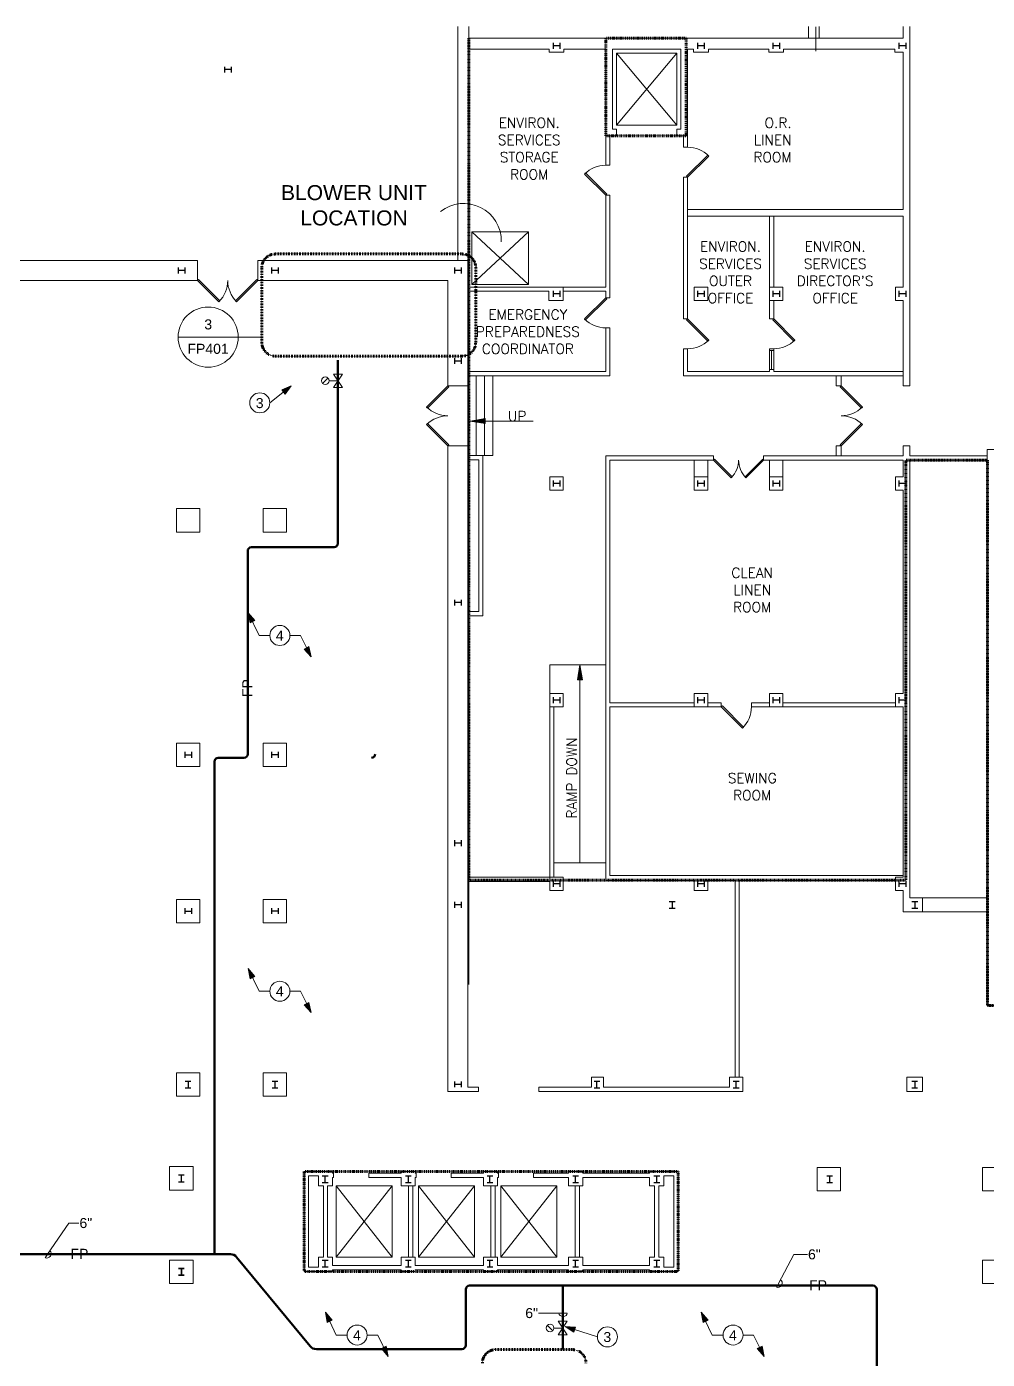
# Model space of a CAD drawing. Header units: inches. Extents: x 2067 to 6443, y 1591 to 4384.
# Drawn here: x 3147 to 4297, y 2789 to 4384 of the extents above; entities that cross this region are included whole.
import ezdxf

# ---------------------------------------------------------------- set-up
doc = ezdxf.new("R2010")
doc.units = ezdxf.units.IN
doc.header["$MEASUREMENT"] = 0
for name, pattern in [('Dash Dot 1_8_', [0.25, 0.125, -0.0625, 0, -0.0625]), ('IMPORT-CENTER2 _5_', [0.878906, 0.585937, -0.097656, 0.097656, -0.097656]), ('KA-FIRE 1 HOUR', [0.3125, 0.15625, -0.078125, 0, -0.078125]), ('KA-FIRE 2 HOUR', [0.390625, 0.15625, -0.078125, 0, -0.078125, 0, -0.078125])]:
    doc.linetypes.add(name, pattern=pattern)
for name, color, linetype, lineweight in [('A-ANNO-NOTE', 131, 'Continuous', 20), ('A-ANNO-SYMB', 150, 'Continuous', 9), ('A-DETL', 90, 'Continuous', 9), ('P-PIPE', 3, 'Continuous', 50), ('P-PIPE-IDEN', 2, 'Continuous', 20)]:
    doc.layers.add(name, color=color, linetype=linetype, lineweight=lineweight)
doc.styles.add('Arial_1', font='arial.ttf', dxfattribs={"height": 18})
doc.styles.add('Arial_2', font='arial.ttf', dxfattribs={"height": 12})
doc.styles.add('RomanT', font='romant__.ttf', dxfattribs={"height": 12})
doc.styles.add('Simplex_1', font='simplex_.ttf', dxfattribs={"height": 12})

# ---------------------------------------------------------------- blocks, each defined once
blk = doc.blocks.new('00 - SOCH SJC GROUND FLOOR PLAN_dwg _2_-1153512-GROUND FLOOR PLAN - FIRE PROTECTION')
at = {"lineweight": 13}
blk.add_hatch(color=256, dxfattribs=at).paths.add_polyline_path([(3705.1, 3912.1), (3705.1, 3918.1), (3687.1, 3915.1)], flags=0)
at = {"lineweight": 18}
blk.add_hatch(color=250, dxfattribs=at).paths.add_polyline_path([(3815.3, 3605.4), (3818.3, 3623.4), (3821.3, 3605.4)], flags=0)
at = {"color": 250, "lineweight": 18}
for p, q in [((3672.3, 4387.4), (3672.3, 4107.5)), ((3685.3, 4387.4), (3685.3, 4107.5)), ((4091.8, 4387.4), (4091.8, 4373.5)), ((4104.8, 4373.5), (4104.8, 4387.4)), ((4213.2, 4360.5), (4213.2, 4356.9)), ((3862.3, 4269.5), (3862.3, 4355.5)), ((3942.3, 4256.5), (3942.3, 4243)), ((4050.3, 4075.5), (4050.3, 4160.5)), ((3756.8, 4141.7), (3689.1, 4078.7)), ((4047.8, 3999.7), (4047.8, 3976.8)), ((4050.3, 3999.7), (4050.3, 3976.8)), ((3971.3, 3848.5), (3971.3, 3868.5)), ((4061.3, 3848.5), (4061.3, 3868.5)), ((3815.3, 3605.4), (3818.3, 3623.4)), ((3818.3, 3623.4), (3821.3, 3605.4)), ((3821.3, 3605.4), (3815.3, 3605.4)), ((3818.3, 3605.4), (3818.3, 3386.1)), ((4196.3, 3578), (4061.3, 3578)), ((3787.3, 3573), (3787.3, 3369)), ((3787.3, 3386.1), (3849.3, 3386.1)), ((3782.3, 3364), (3684.3, 3364)), ((3926.8, 3011.5), (3930.8, 3011.5)), ((3593.8, 2999.5), (3526.8, 2999.5)), ((3613.3, 2999.5), (3613.3, 2914)), ((3618.3, 2999.5), (3618.3, 2914)), ((3692.3, 2999.5), (3625.3, 2999.5)), ((3711.8, 2999.5), (3711.8, 2914)), ((3716.8, 2999.5), (3716.8, 2914)), ((3790.8, 2999.5), (3723.8, 2999.5)), ((3812.8, 2999.5), (3812.8, 2914)), ((3817.8, 2999.5), (3817.8, 2914)), ((3930.8, 2902), (3926.8, 2902))]:
    blk.add_line(p, q, dxfattribs=at)
at = {"color": 250, "linetype": 'IMPORT-CENTER2 _5_', "lineweight": 18}
for p, q in [((3685.3, 3240.5), (3685.3, 4387.4)), ((4100.8, 4358.2), (4100.8, 4387.4))]:
    blk.add_line(p, q, dxfattribs=at)
at = {"color": 10, "lineweight": 25}
for p, q in [((3786.3, 4368), (3786.3, 4361)), ((3794.3, 4364.5), (3786.3, 4364.5)), ((3794.3, 4368), (3794.3, 4361)), ((3959.3, 4368), (3959.3, 4361)), ((3967.3, 4364.5), (3959.3, 4364.5)), ((3967.3, 4368), (3967.3, 4361)), ((4049.3, 4368), (4049.3, 4361)), ((4057.3, 4364.5), (4049.3, 4364.5)), ((4057.3, 4368), (4057.3, 4361)), ((4200.3, 4368), (4200.3, 4361)), ((4208.3, 4364.5), (4200.3, 4364.5)), ((4208.3, 4368), (4208.3, 4361)), ((3392.8, 4339.4), (3392.8, 4332.4)), ((3400.8, 4335.9), (3392.8, 4335.9)), ((3400.8, 4339.4), (3400.8, 4332.4)), ((3337.3, 4099), (3337.3, 4092)), ((3345.3, 4095.5), (3337.3, 4095.5)), ((3345.3, 4099), (3345.3, 4092)), ((3449.3, 4099), (3449.3, 4092)), ((3457.3, 4095.5), (3449.3, 4095.5)), ((3457.3, 4099), (3457.3, 4092)), ((3668.3, 4099), (3668.3, 4092)), ((3676.3, 4095.5), (3668.3, 4095.5)), ((3676.3, 4099), (3676.3, 4092)), ((3786.3, 4071), (3786.3, 4064)), ((3794.3, 4071), (3794.3, 4064)), ((3959.3, 4071), (3959.3, 4064)), ((3967.3, 4071), (3967.3, 4064)), ((4049.3, 4071), (4049.3, 4064)), ((4057.3, 4071), (4057.3, 4064)), ((4200.3, 4071), (4200.3, 4064)), ((4208.3, 4071), (4208.3, 4064)), ((3794.3, 4067.5), (3786.3, 4067.5)), ((3967.3, 4067.5), (3959.3, 4067.5)), ((4057.3, 4067.5), (4049.3, 4067.5)), ((4208.3, 4067.5), (4200.3, 4067.5)), ((3668.3, 3990.5), (3668.3, 3983.5)), ((3676.3, 3990.5), (3676.3, 3983.5)), ((3676.3, 3987), (3668.3, 3987)), ((3786.3, 3844), (3786.3, 3837)), ((3794.3, 3840.5), (3786.3, 3840.5)), ((3794.3, 3844), (3794.3, 3837)), ((3959.3, 3844), (3959.3, 3837)), ((3967.3, 3840.5), (3959.3, 3840.5)), ((3967.3, 3844), (3967.3, 3837)), ((4049.3, 3844), (4049.3, 3837)), ((4057.3, 3840.5), (4049.3, 3840.5)), ((4057.3, 3844), (4057.3, 3837)), ((4200.3, 3844), (4200.3, 3837)), ((4208.3, 3840.5), (4200.3, 3840.5)), ((4208.3, 3844), (4208.3, 3837)), ((3668.3, 3701.3), (3668.3, 3694.3)), ((3676.3, 3697.8), (3668.3, 3697.8)), ((3676.3, 3701.3), (3676.3, 3694.3)), ((3786.3, 3584.5), (3786.3, 3577.5)), ((3794.3, 3581), (3786.3, 3581)), ((3794.3, 3584.5), (3794.3, 3577.5)), ((3959.3, 3584.5), (3959.3, 3577.5)), ((3967.3, 3581), (3959.3, 3581)), ((3967.3, 3584.5), (3967.3, 3577.5)), ((4049.3, 3584.5), (4049.3, 3577.5)), ((4057.3, 3581), (4049.3, 3581)), ((4057.3, 3584.5), (4057.3, 3577.5)), ((4200.3, 3584.5), (4200.3, 3577.5)), ((4208.3, 3581), (4200.3, 3581)), ((4208.3, 3584.5), (4208.3, 3577.5)), ((3345.3, 3519), (3345.3, 3512)), ((3345.3, 3515.5), (3353.3, 3515.5)), ((3353.3, 3519), (3353.3, 3512)), ((3449.3, 3519), (3449.3, 3512)), ((3457.3, 3515.5), (3449.3, 3515.5)), ((3457.3, 3519), (3457.3, 3512)), ((3668.3, 3413.3), (3668.3, 3406.3)), ((3676.3, 3409.8), (3668.3, 3409.8)), ((3676.3, 3413.3), (3676.3, 3406.3)), ((3786.3, 3364.5), (3786.3, 3357.5)), ((3794.3, 3361), (3786.3, 3361)), ((3794.3, 3364.5), (3794.3, 3357.5)), ((3959.3, 3364.5), (3959.3, 3357.5)), ((3967.3, 3361), (3959.3, 3361)), ((3967.3, 3364.5), (3967.3, 3357.5)), ((4200.3, 3364.5), (4200.3, 3357.5)), ((4208.3, 3361), (4200.3, 3361)), ((4208.3, 3364.5), (4208.3, 3357.5)), ((3668.3, 3339.5), (3668.3, 3332.5)), ((3676.3, 3336), (3668.3, 3336)), ((3676.3, 3339.5), (3676.3, 3332.5)), ((3925.3, 3340), (3932.3, 3340)), ((3928.8, 3340), (3928.8, 3332)), ((4215.8, 3340), (4222.8, 3340)), ((4219.3, 3340), (4219.3, 3332)), ((3345.3, 3332), (3345.3, 3325)), ((3345.3, 3328.5), (3353.3, 3328.5)), ((3353.3, 3332), (3353.3, 3325)), ((3449.3, 3332), (3449.3, 3325)), ((3457.3, 3328.5), (3449.3, 3328.5)), ((3457.3, 3332), (3457.3, 3325)), ((3925.3, 3332), (3932.3, 3332)), ((4215.8, 3332), (4222.8, 3332)), ((3345.8, 3125), (3352.8, 3125)), ((3345.8, 3117), (3352.8, 3117)), ((3349.3, 3125), (3349.3, 3117)), ((3449.8, 3125), (3456.8, 3125)), ((3449.8, 3117), (3456.8, 3117)), ((3453.3, 3125), (3453.3, 3117)), ((3668.3, 3124.5), (3668.3, 3117.5)), ((3676.3, 3121), (3668.3, 3121)), ((3676.3, 3124.5), (3676.3, 3117.5)), ((3835.3, 3125), (3842.3, 3125)), ((3835.3, 3117), (3842.3, 3117)), ((3838.8, 3117), (3838.8, 3125)), ((4002, 3125), (4009, 3125)), ((4002, 3117), (4009, 3117)), ((4005.5, 3117), (4005.5, 3125)), ((4215.6, 3125), (4222.6, 3125)), ((4215.6, 3117), (4222.6, 3117)), ((4219.1, 3125), (4219.1, 3117)), ((3337.8, 3012.5), (3344.8, 3012.5)), ((3337.8, 3004.5), (3344.8, 3004.5)), ((3341.3, 3004.5), (3341.3, 3012.5)), ((3510, 3011.6), (3517, 3011.6)), ((3510, 3003.6), (3517, 3003.6)), ((3513.5, 3003.6), (3513.5, 3011.6)), ((3609.5, 3011.6), (3616.5, 3011.6)), ((3609.5, 3003.6), (3616.5, 3003.6)), ((3613, 3003.6), (3613, 3011.6)), ((3707.2, 3011.6), (3714.2, 3011.6)), ((3707.2, 3003.6), (3714.2, 3003.6)), ((3710.7, 3003.6), (3710.7, 3011.6)), ((3809.7, 3011.6), (3816.7, 3011.6)), ((3809.7, 3003.6), (3816.7, 3003.6)), ((3813.2, 3003.6), (3813.2, 3011.6)), ((3906.9, 3011.6), (3913.9, 3011.6)), ((3906.9, 3003.6), (3913.9, 3003.6)), ((3910.4, 3003.6), (3910.4, 3011.6)), ((4113.9, 3011.6), (4120.9, 3011.6)), ((4113.9, 3003.6), (4120.9, 3003.6)), ((4117.4, 3003.6), (4117.4, 3011.6)), ((3510, 2910.4), (3517, 2910.4)), ((3513.5, 2902.4), (3513.5, 2910.4)), ((3609.5, 2910.4), (3616.5, 2910.4)), ((3613, 2902.4), (3613, 2910.4)), ((3707.2, 2910.4), (3714.2, 2910.4)), ((3710.7, 2902.4), (3710.7, 2910.4)), ((3809.7, 2910.4), (3816.7, 2910.4)), ((3813.2, 2902.4), (3813.2, 2910.4)), ((3906.9, 2910.4), (3913.9, 2910.4)), ((3910.4, 2902.4), (3910.4, 2910.4)), ((3510, 2902.4), (3517, 2902.4)), ((3609.5, 2902.4), (3616.5, 2902.4)), ((3707.2, 2902.4), (3714.2, 2902.4)), ((3809.7, 2902.4), (3816.7, 2902.4)), ((3906.9, 2902.4), (3913.9, 2902.4))]:
    blk.add_line(p, q, dxfattribs=at)
at = {"lineweight": 13}
for p, q in [((3684.3, 3885.5), (3684.3, 3957.5)), ((3694.3, 3873.8), (3694.3, 3969.5)), ((3704.3, 3873.8), (3704.3, 3969.5)), ((3705.1, 3918.1), (3687.1, 3915.1)), ((3687.1, 3915.1), (3705.1, 3912.1)), ((3705.1, 3912.1), (3705.1, 3918.1)), ((3705.1, 3915.1), (3762.5, 3915.1))]:
    blk.add_line(p, q, dxfattribs=at)
at = {"color": 250, "lineweight": 18, "flags": 128}
for points in [[(3685.3, 4373.5), (4205.4, 4373.5), (4205.4, 4387.4)], [(3947.3, 4160.5), (4205.4, 4160.5), (4205.4, 4075.5), (4196.3, 4075.5), (4196.3, 4059.5), (4205.4, 4059.5), (4205.4, 3957.5), (4213.4, 3957.5), (4213.4, 4387.4)], [(3685.3, 4360.5), (3781.4, 4360.5), (3781.4, 4356.9), (3799.2, 4356.9), (3799.2, 4360.5), (3849.3, 4360.5), (3849.3, 4256.5)], [(3854.3, 4256.5), (3854.3, 4221.5), (3849.3, 4221.5), (3849.3, 4256.5), (3862.3, 4256.5), (3862.3, 4264.5), (3857.3, 4264.5), (3857.3, 4360.5), (3939.3, 4360.5), (3939.3, 4264.5), (3934.3, 4264.5), (3934.3, 4256.5), (3947.3, 4256.5), (3947.3, 4243), (3942.3, 4243)], [(3947.3, 4256.5), (3947.3, 4360.5), (3954.4, 4360.5), (3954.4, 4356.9), (3972.2, 4356.9), (3972.2, 4360.5), (4044.4, 4360.5), (4044.4, 4356.9), (4062.2, 4356.9), (4062.2, 4360.5), (4195.4, 4360.5), (4195.4, 4356.9)], [(4195.4, 4356.9), (4205.4, 4356.9), (4205.4, 4168.5), (3947.3, 4168.5)], [(3934.3, 4355.5), (3862.3, 4355.5), (3934.3, 4269.5), (3934.3, 4355.5), (3862.3, 4269.5), (3934.3, 4269.5)], [(3798.3, 4075.5), (3849.3, 4075.5), (3849.3, 4185.5), (3854.3, 4185.5), (3854.3, 4062.8), (3849.3, 4062.8), (3849.3, 4070.5), (3798.3, 4070.5)], [(4045.3, 4075.5), (4045.3, 4059.5), (4061.3, 4059.5), (4061.3, 4075.5), (4045.3, 4075.5), (4045.3, 4160.5)], [(3689.1, 4141.7), (3756.8, 4141.7), (3756.8, 4078.7), (3689.1, 4078.7), (3689.1, 4141.7), (3756.8, 4078.7)], [(3684.3, 4075.5), (3789.3, 4075.5), (3798.3, 4075.5), (3798.3, 4059.5), (3781.3, 4059.5), (3781.3, 4070.5), (3684.3, 4070.5)], [(4050.3, 4059.5), (4050.3, 4037.7), (4045.3, 4037.7), (4045.3, 4059.5)], [(3684.3, 3974.5), (3849.3, 3974.5), (3849.3, 4026.8), (3854.3, 4026.8), (3854.3, 3969.5), (3684.3, 3969.5)], [(4045.3, 3999.7), (4050.3, 3999.7), (4050.3, 4001.7), (4045.3, 4001.7), (4045.3, 3999.7), (4045.3, 3976.8), (4045.3, 3974.5), (3947.3, 3974.5), (3947.3, 4001.7), (3942.3, 4001.7), (3942.3, 3969.5), (4205.4, 3969.5)], [(4205.4, 3974.5), (4050.3, 3974.5), (4050.3, 3976.8), (4045.3, 3976.8)], [(4125.1, 3969.5), (4125.1, 3957.5), (4131.1, 3957.5), (4131.1, 3969.5)], [(4306, 3873.5), (4213.4, 3873.5), (4213.4, 3885.5), (4205.4, 3885.5), (4205.4, 3873.5), (4038.3, 3873.5)], [(4131.1, 3873.5), (4131.1, 3885.5), (4125.1, 3885.5), (4125.1, 3873.5)], [(4324, 3881.3), (4324, 3239.5), (4577.3, 3239.5), (4625.3, 3239.5), (4625.3, 3215.5), (4577.3, 3215.5), (4306, 3215.5), (4306, 3881.3), (4338.2, 3881.3)], [(3684.3, 3682.1), (3702.3, 3682.1), (3702.3, 3873.8), (3684.3, 3873.8)], [(3684.3, 3687.1), (3697.3, 3687.1), (3697.3, 3868.8), (3684.3, 3868.8)], [(3955.3, 3578), (3854.3, 3578), (3854.3, 3868.5), (3978.3, 3868.5), (3978.3, 3873.5), (3849.3, 3873.5), (3849.3, 3365), (3955.3, 3365)], [(3955.3, 3848.5), (3971.3, 3848.5), (3971.3, 3832.5), (3955.3, 3832.5), (3955.3, 3848.5), (3955.3, 3868.5)], [(4205.4, 3832.5), (4196.3, 3832.5), (4196.3, 3848.5), (4205.4, 3848.5), (4205.4, 3868.5), (4038.3, 3868.5), (4038.3, 3873.5)], [(4045.3, 3848.5), (4061.3, 3848.5), (4061.3, 3832.5), (4045.3, 3832.5), (4045.3, 3848.5), (4045.3, 3868.5)], [(4306, 3868.5), (4213.4, 3868.5), (4213.4, 3344.5), (4228.3, 3344.5), (4306, 3344.5)], [(4061.3, 3573), (4045.3, 3573), (4045.3, 3589), (4061.3, 3589), (4061.3, 3573), (4196.3, 3573), (4196.3, 3589), (4205.4, 3589), (4205.4, 3832.5)], [(3849.3, 3623.4), (3782.3, 3623.4), (3782.3, 3589), (3782.3, 3573), (3782.3, 3369), (3684.3, 3369)], [(3782.3, 3573), (3798.3, 3573), (3798.3, 3589), (3782.3, 3589)], [(4205.4, 3371), (3854.3, 3371), (3854.3, 3573), (3955.3, 3573), (3971.3, 3573), (3987.6, 3573), (3987.6, 3578), (3971.3, 3578)], [(3955.3, 3573), (3955.3, 3589), (3971.3, 3589), (3971.3, 3573)], [(4045.3, 3573), (4023.6, 3573), (4023.6, 3578), (4045.3, 3578)], [(4228.3, 3327.5), (4205.4, 3327.5), (4205.4, 3353), (4196.3, 3353), (4196.3, 3369), (4205.4, 3369), (4205.4, 3573), (4196.3, 3573)], [(3955.3, 3365), (3955.3, 3353), (3971.3, 3353), (3971.3, 3365), (4004.1, 3365), (4004.1, 3129.5)], [(4009.1, 3129.5), (4009.1, 3365), (4196.3, 3365)], [(4228.3, 3344.5), (4228.3, 3327.5), (4306, 3327.5)], [(3621.3, 2897), (3604.3, 2897), (3604.3, 2899), (3522.3, 2899), (3522.3, 2897), (3488.3, 2897), (3488.3, 3016.5), (3522.3, 3016.5), (3522.3, 3014.5), (3523.3, 3014.5)], [(3621.3, 2897), (3621.3, 2899), (3702.8, 2899), (3702.8, 2897), (3719.8, 2897), (3719.8, 2899), (3804.8, 2899), (3804.8, 2897), (3821.8, 2897), (3821.8, 2899), (3901.8, 2899), (3901.8, 2897), (3935.8, 2897), (3935.8, 3016.5), (3901.8, 3016.5), (3901.8, 3014.5), (3821.8, 3014.5), (3821.8, 3016.5), (3804.8, 3016.5), (3804.8, 3014.5), (3762.8, 3014.5), (3762.8, 3009.5), (3804.8, 3009.5), (3804.8, 2999.5), (3821.8, 2999.5), (3821.8, 3009.5), (3901.8, 3009.5), (3901.8, 2999.5), (3907.8, 2999.5), (3907.8, 2914), (3901.8, 2914), (3901.8, 2904), (3821.8, 2904), (3821.8, 2914), (3804.8, 2914), (3804.8, 2904), (3719.8, 2904), (3719.8, 2914), (3702.8, 2914), (3702.8, 2904), (3621.3, 2904), (3621.3, 2914), (3604.3, 2914), (3604.3, 2904), (3522.3, 2904), (3522.3, 2914), (3516.3, 2914)], [(3516.3, 2914), (3516.3, 2999.5), (3522.3, 2999.5), (3522.3, 3009.5), (3523.3, 3009.5), (3523.3, 3014.5)], [(3526.8, 2914), (3593.8, 2914), (3526.8, 2999.5), (3526.8, 2914), (3593.8, 2999.5), (3593.8, 2914)], [(3692.3, 2914), (3625.3, 2999.5), (3625.3, 2914), (3692.3, 2999.5), (3692.3, 2914), (3625.3, 2914)], [(3790.8, 2914), (3723.8, 2999.5), (3723.8, 2914), (3790.8, 2999.5), (3790.8, 2914), (3723.8, 2914)]]:
    blk.add_lwpolyline(points, dxfattribs=at)
at = {"lineweight": 13, "flags": 128}
for points in [[(3971.5, 4233.7), (3946.1, 4208.3), (3947.3, 4207), (3972.7, 4232.5)], [(3825.1, 4212.2), (3850.5, 4186.7), (3849.3, 4185.5), (3823.8, 4210.9)], [(3387.5, 4059.3), (3362, 4084.7), (3360.8, 4083.5), (3386.3, 4058.1)], [(3406.1, 4059.3), (3407.3, 4058.1), (3432.8, 4083.5), (3431.5, 4084.7)], [(3825.1, 4036.2), (3850.5, 4061.6), (3849.3, 4062.8), (3823.8, 4037.4)], [(3971.5, 4011), (3946.1, 4036.5), (3947.3, 4037.7), (3972.8, 4012.2)], [(4074.5, 4011), (4049.1, 4036.5), (4050.3, 4037.7), (4075.8, 4012.2)], [(3636.1, 3930.8), (3661.5, 3956.3), (3660.3, 3957.5), (3634.8, 3932)], [(4155.3, 3930.8), (4156.5, 3932), (4131.1, 3957.5), (4129.8, 3956.3)], [(3636.1, 3912.2), (3661.5, 3886.8), (3660.3, 3885.5), (3634.8, 3911)], [(4155.3, 3912.2), (4129.8, 3886.8), (4131.1, 3885.5), (4156.5, 3911)], [(4000.5, 3848.3), (3979.3, 3869.5), (3978.3, 3868.5), (3999.5, 3847.3)], [(4016, 3848.3), (4017.1, 3847.3), (4038.3, 3868.5), (4037.3, 3869.5)], [(4014.3, 3548.8), (3988.9, 3574.2), (3987.6, 3573), (4013.1, 3547.6)]]:
    blk.add_lwpolyline(points, close=True, dxfattribs=at)
at = {"color": 250, "lineweight": 18, "flags": 128}
for points in [[(3942.3, 4037.7), (3947.3, 4037.7), (3947.3, 4207), (3942.3, 4207)], [(3360.8, 4107.5), (3109.3, 4107.5), (3109.3, 4030.8), (3133.3, 4030.8), (3133.3, 4083.5), (3360.8, 4083.5)], [(3684.3, 3957.5), (3660.3, 3957.5), (3660.3, 4083.5), (3432.8, 4083.5), (3432.8, 4107.5), (3684.3, 4107.5)], [(3955.3, 4075.5), (3971.3, 4075.5), (3971.3, 4059.5), (3955.3, 4059.5)], [(3684.3, 3885.5), (3660.3, 3885.5), (3660.3, 3112.5), (3697.1, 3112.5), (3697.1, 3117.5), (3684.3, 3117.5)], [(3782.3, 3848.5), (3798.3, 3848.5), (3798.3, 3832.5), (3782.3, 3832.5)], [(3363.3, 3782.3), (3335.3, 3782.3), (3335.3, 3810.3), (3363.3, 3810.3)], [(3439.3, 3782.3), (3439.3, 3810.3), (3467.3, 3810.3), (3467.3, 3782.3)], [(3363.3, 3501.5), (3335.3, 3501.5), (3335.3, 3529.5), (3363.3, 3529.5)], [(3467.3, 3501.5), (3439.3, 3501.5), (3439.3, 3529.5), (3467.3, 3529.5)], [(3798.3, 3369), (3782.3, 3369), (3782.3, 3353), (3798.3, 3353)], [(3363.3, 3314.5), (3335.3, 3314.5), (3335.3, 3342.5), (3363.3, 3342.5)], [(3439.3, 3314.5), (3439.3, 3342.5), (3467.3, 3342.5), (3467.3, 3314.5)], [(3363.3, 3107), (3335.3, 3107), (3335.3, 3135), (3363.3, 3135)], [(3467.3, 3107), (3439.3, 3107), (3439.3, 3135), (3467.3, 3135)], [(3997.5, 3129.5), (4013.5, 3129.5), (4013.5, 3112.5), (3769.1, 3112.5), (3769.1, 3117.5), (3832.3, 3117.5), (3832.3, 3129.5), (3846.8, 3129.5), (3846.8, 3117.5), (3997.5, 3117.5)], [(4228.3, 3129.5), (4209.8, 3129.5), (4209.8, 3112.5), (4228.3, 3112.5)], [(3327.3, 2994.5), (3327.3, 3022.5), (3355.3, 3022.5), (3355.3, 2994.5)], [(3622.3, 3014.5), (3621.3, 3014.5), (3621.3, 3016.5), (3604.3, 3016.5), (3604.3, 3014.5), (3565.8, 3014.5), (3565.8, 3009.5), (3604.3, 3009.5), (3604.3, 2999.5), (3621.3, 2999.5), (3621.3, 3009.5), (3622.3, 3009.5)], [(3720.8, 3014.5), (3719.8, 3014.5), (3719.8, 3016.5), (3702.8, 3016.5), (3702.8, 3014.5), (3664.3, 3014.5), (3664.3, 3009.5), (3702.8, 3009.5), (3702.8, 2999.5), (3719.8, 2999.5), (3719.8, 3009.5), (3720.8, 3009.5)], [(4102.3, 2993.5), (4102.3, 3021.5), (4130.3, 3021.5), (4130.3, 2993.5)], [(4300.3, 2993.5), (4300.3, 3021.5), (4328.3, 3021.5), (4328.3, 2993.5)], [(3505.3, 2914), (3511.3, 2914), (3511.3, 2999.5), (3505.3, 2999.5), (3505.3, 3011.5), (3493.3, 3011.5), (3493.3, 2902), (3505.3, 2902)], [(3918.8, 2914), (3918.8, 2902), (3930.8, 2902), (3930.8, 3011.5), (3918.8, 3011.5), (3918.8, 2999.5), (3912.8, 2999.5), (3912.8, 2914)], [(3327.3, 2910.5), (3327.3, 2882.5), (3355.3, 2882.5), (3355.3, 2910.5), (3327.3, 2910.5), (3355.3, 2910.5), (3355.3, 2882.5), (3327.3, 2882.5)], [(4300.3, 2882.5), (4300.3, 2910.5), (4328.3, 2910.5), (4328.3, 2882.5)]]:
    blk.add_lwpolyline(points, close=True, dxfattribs=at)
at = {"lineweight": 13, "flags": 128}
blk.add_lwpolyline([(3714.3, 3969.5), (3714.3, 3873.8), (3702.3, 3873.8)], dxfattribs=at)
at = {"color": 10, "lineweight": 25, "flags": 128}
for points in [[(3344.8, 2900.5), (3337.8, 2900.5)], [(3344.8, 2892.5), (3337.8, 2892.5)], [(3341.3, 2900.5), (3341.3, 2892.5)]]:
    blk.add_lwpolyline(points, close=True, dxfattribs=at)
at = {"lineweight": 13}
for centre, radius, start, end in [((3947.3, 4207), 36, 45, 90), ((3849.3, 4185.5), 36, 90, 135), ((3360.8, 4083.5), 36, 315, 0), ((3432.8, 4083.5), 36, 180, 225), ((3849.3, 4062.8), 36, 225, 270), ((3947.3, 4037.7), 36, 270, 315), ((4050.3, 4037.7), 36, 270, 315), ((3660.3, 3957.5), 36, 225, 270), ((4131.1, 3957.5), 36, 270, 315), ((3660.3, 3885.5), 36, 90, 135), ((4131.1, 3885.5), 36, 45, 90), ((3978.3, 3868.5), 30, 315, 0), ((4038.3, 3868.5), 30, 180, 225), ((3987.6, 3573), 36, 315, 0)]:
    blk.add_arc(centre, radius, start, end, dxfattribs=at)
at = {"color": 250, "lineweight": 18}
blk.add_arc((3679.4, 4130.8), 44.9, 358.7133, 128.1945, dxfattribs=at)
at = {"lineweight": 18}
for s, insert, char_height, width, attachment_point, line_spacing_factor, style in [('ENVIRON.', (3757.7, 4278.2), 12, 96.47, 2, 1.125731, 'Simplex_1'), ('O.R.', (4071.8, 4278.2), 12, 42.088, 3, 1.125731, 'Simplex_1'), ('SERVICES', (3757.7, 4257.7), 12, 101.966, 2, 1.125731, 'Simplex_1'), ('LINEN', (4071.8, 4257.7), 12, 58.287, 3, 1.125731, 'Simplex_1'), ('STORAGE', (3757.7, 4237.1), 12, 95.747, 2, 1.125731, 'Simplex_1'), ('ROOM', (4071.8, 4237.1), 12, 59.589, 3, 1.125731, 'Simplex_1'), ('ROOM', (3757.7, 4216.5), 12, 59.589, 2, 1.125731, 'Simplex_1'), ('BLOWER UNIT', (3547.9, 4197.7), 18, 208.253, 2, 0.941778, 'Arial_1'), ('LOCATION', (3547.9, 4167.4), 18, 153.38, 2, 0.941778, 'Arial_1'), ('ENVIRON.', (3998.6, 4130.1), 12, 96.47, 2, 1.125731, 'Simplex_1'), ('ENVIRON.', (4123.9, 4130.1), 12, 96.47, 2, 1.125731, 'Simplex_1'), ('SERVICES', (3998.6, 4109.5), 12, 101.966, 2, 1.125731, 'Simplex_1'), ('SERVICES', (4123.9, 4109.5), 12, 101.966, 2, 1.125731, 'Simplex_1'), ('OUTER', (3998.6, 4089), 12, 68.267, 2, 1.125731, 'Simplex_1'), ("DIRECTOR'S", (4123.9, 4089), 12, 123.082, 2, 1.125731, 'Simplex_1'), ('OFFICE', (3998.6, 4068.4), 12, 73.618, 2, 1.125731, 'Simplex_1'), ('OFFICE', (4123.9, 4068.4), 12, 73.618, 2, 1.125731, 'Simplex_1'), ('EMERGENCY', (3756.1, 4048.7), 12, 127.277, 2, 1.125731, 'Simplex_1'), ('PREPAREDNESS', (3756.1, 4028.2), 12, 164.737, 2, 1.125731, 'Simplex_1'), ('COORDINATOR', (3756.1, 4007.6), 12, 149.984, 2, 1.125731, 'Simplex_1'), ('CLEAN', (4024.6, 3739.5), 12, 69.713, 2, 1.125731, 'Simplex_1'), ('LINEN', (4024.6, 3718.9), 12, 58.287, 2, 1.125731, 'Simplex_1'), ('ROOM', (4024.6, 3698.4), 12, 59.589, 2, 1.125731, 'Simplex_1'), ('SEWING', (4024.6, 3493.7), 12, 76.366, 2, 1.125731, 'Simplex_1'), ('ROOM', (4024.6, 3473.2), 12, 59.589, 2, 1.125731, 'Simplex_1')]:
    blk.add_mtext(s, dxfattribs=dict(at, insert=insert, char_height=char_height, width=width, attachment_point=attachment_point, line_spacing_factor=line_spacing_factor, style=style))
at = {"lineweight": 13, "insert": (3732.2, 3927.1), "char_height": 12, "width": 30.923, "attachment_point": 1, "line_spacing_factor": 1.12994, "style": 'RomanT'}
blk.add_mtext('UP', dxfattribs=at)
at = {"lineweight": 18, "insert": (3802.5, 3439.2), "char_height": 12, "width": 136.324, "attachment_point": 1, "rotation": 90, "line_spacing_factor": 1.12994, "style": 'RomanT'}
blk.add_mtext('RAMP DOWN', dxfattribs=at)
blk = doc.blocks.new('201328_SJH_ArchLink_R20_rvt-1-GROUND FLOOR PLAN - FIRE PROTECTION')
at = {"layer": 'A-DETL', "linetype": 'KA-FIRE 1 HOUR', "lineweight": 70}
for p, q in [((3675.9, 4370.4), (3675.9, 3362.4)), ((4198.9, 3362.4), (4198.9, 3865.4)), ((4198.9, 3865.4), (4296.7, 3865.4)), ((4296.7, 3865.4), (4296.7, 3212.4)), ((3675.9, 3362.4), (4198.9, 3362.4)), ((4296.7, 3212.4), (5117.7, 3212.4))]:
    blk.add_line(p, q, dxfattribs=at)
at = {"layer": 'A-DETL', "linetype": 'KA-FIRE 2 HOUR', "lineweight": 70}
for p, q in [((3936, 4370.4), (3839.9, 4370.4)), ((3839.9, 4370.4), (3839.9, 4253.4)), ((3936, 4253.4), (3936, 4370.4)), ((3839.9, 4253.4), (3936, 4253.4)), ((3478.9, 3013.4), (3478.9, 2893.9)), ((3926.4, 3013.4), (3478.9, 3013.4)), ((3926.4, 2893.9), (3926.4, 3013.4)), ((3478.9, 2893.9), (3926.4, 2893.9))]:
    blk.add_line(p, q, dxfattribs=at)
at = {"color": 8, "linetype": 'KA-FIRE 1 HOUR', "lineweight": 70}
blk.add_blockref('00 - SOCH SJC GROUND FLOOR PLAN_dwg _2_-1153512-GROUND FLOOR PLAN - FIRE PROTECTION', (-9.4, -3.1), dxfattribs=at)
blk = doc.blocks.new('Floor Plan - MESTD - Callout Head-791124-GROUND FLOOR PLAN - FIRE PROTECTION')
at = {"layer": 'A-ANNO-SYMB', "lineweight": 20}
blk.add_line((-0.28125, 0), (0.28125, 0), dxfattribs=at)
for start, end in [(360, 180), (180, 360)]:
    blk.add_arc((0, 0), 0.28125, start, end, dxfattribs=at)
blk = doc.blocks.new('MESTD - Keynote Drawing - Leader-766671-GROUND FLOOR PLAN - FIRE PROTECTION')
at = {"layer": 'A-ANNO-NOTE'}
blk.add_circle((0, 0), 0.0937, dxfattribs=at)

msp = doc.modelspace()

# ---------------------------------------------------------------- hatches: boundary and pattern name
at = {"layer": 'A-ANNO-NOTE'}
for points in [[(3463.5, 3954.3), (3452.1, 3949.3), (3456.1, 3944.3)], [(3411.9, 3682.6), (3414.1, 3670.4), (3419.9, 3673.2)], [(3487.1, 3629.8), (3484.6, 3642), (3478.9, 3639.1)], [(3411.9, 3256.6), (3414.1, 3244.4), (3419.9, 3247.2)], [(3487.1, 3203.8), (3484.6, 3216), (3478.9, 3213.1)], [(3504.3, 2845.1), (3506.6, 2832.9), (3512.4, 2835.6)], [(3954.3, 2845.1), (3956.6, 2832.9), (3962.4, 2835.6)], [(3791.3, 2827.9), (3801.7, 2821.2), (3803.7, 2827.4)], [(3579.5, 2792.2), (3577.1, 2804.4), (3571.3, 2801.6)], [(4029.5, 2792.2), (4027.1, 2804.4), (4021.3, 2801.6)]]:
    msp.add_hatch(color=256, dxfattribs=at).paths.add_polyline_path(points, flags=0)

# ---------------------------------------------------------------- linework, layer by layer
at = {"layer": 'A-ANNO-NOTE', "color": 241}
for p, q in [((3500.9, 3957.1), (3507.3, 3963.5)), ((3519.3, 3960.3), (3508.7, 3960.3)), ((3524.6, 3968.3), (3513.9, 3968.3)), ((3513.9, 3968.3), (3524.6, 3952.3)), ((3513.9, 3952.3), (3524.6, 3968.3)), ((3524.6, 3952.3), (3513.9, 3952.3)), ((3770, 2829.4), (3776.4, 2823)), ((3788.4, 2826.2), (3777.8, 2826.2)), ((3783, 2818.2), (3793.7, 2834.2)), ((3793.7, 2834.2), (3783, 2834.2)), ((3783, 2834.2), (3793.7, 2818.2)), ((3793.7, 2818.2), (3783, 2818.2))]:
    msp.add_line(p, q, dxfattribs=at)
at = {"layer": 'A-ANNO-NOTE'}
for p, q in [((3463.5, 3954.3), (3437.8, 3933.9)), ((3463.5, 3954.3), (3452.1, 3949.3)), ((3452.1, 3949.3), (3456.1, 3944.3)), ((3456.1, 3944.3), (3463.5, 3954.3)), ((3411.9, 3682.6), (3414.1, 3670.4)), ((3419.9, 3673.2), (3411.9, 3682.6)), ((3411.9, 3682.6), (3424.9, 3655.4)), ((3414.1, 3670.4), (3419.9, 3673.2)), ((3424.9, 3655.4), (3437.8, 3655.4)), ((3474.4, 3655.4), (3461.8, 3655.4)), ((3487.1, 3629.8), (3474.4, 3655.4)), ((3484.6, 3642), (3478.9, 3639.1)), ((3478.9, 3639.1), (3487.1, 3629.8)), ((3487.1, 3629.8), (3484.6, 3642)), ((3411.9, 3256.6), (3414.1, 3244.4)), ((3419.9, 3247.2), (3411.9, 3256.6)), ((3411.9, 3256.6), (3424.9, 3229.4)), ((3414.1, 3244.4), (3419.9, 3247.2)), ((3424.9, 3229.4), (3437.8, 3229.4)), ((3474.4, 3229.4), (3461.8, 3229.4)), ((3487.1, 3203.8), (3474.4, 3229.4)), ((3484.6, 3216), (3478.9, 3213.1)), ((3478.9, 3213.1), (3487.1, 3203.8)), ((3487.1, 3203.8), (3484.6, 3216)), ((3504.3, 2845.1), (3506.6, 2832.9)), ((3512.4, 2835.6), (3504.3, 2845.1)), ((3504.3, 2845.1), (3517.3, 2817.8)), ((3954.3, 2845.1), (3956.6, 2832.9)), ((3962.4, 2835.6), (3954.3, 2845.1)), ((3954.3, 2845.1), (3967.3, 2817.8)), ((3506.6, 2832.9), (3512.4, 2835.6)), ((3791.3, 2827.9), (3801.7, 2821.2)), ((3803.7, 2827.4), (3791.3, 2827.9)), ((3791.3, 2827.9), (3829.9, 2815.6)), ((3801.7, 2821.2), (3803.7, 2827.4)), ((3956.6, 2832.9), (3962.4, 2835.6)), ((3517.3, 2817.8), (3530.3, 2817.8)), ((3566.9, 2817.8), (3554.3, 2817.8)), ((3579.5, 2792.2), (3566.9, 2817.8)), ((3967.3, 2817.8), (3980.3, 2817.8)), ((4016.9, 2817.8), (4004.3, 2817.8)), ((4029.5, 2792.2), (4016.9, 2817.8)), ((3577.1, 2804.4), (3571.3, 2801.6)), ((3571.3, 2801.6), (3579.5, 2792.2)), ((3579.5, 2792.2), (3577.1, 2804.4)), ((4027.1, 2804.4), (4021.3, 2801.6)), ((4021.3, 2801.6), (4029.5, 2792.2)), ((4029.5, 2792.2), (4027.1, 2804.4))]:
    msp.add_line(p, q, dxfattribs=at)
at = {"layer": 'A-ANNO-NOTE', "color": 241}
for centre in [(3504.1, 3960.3), (3773.2, 2826.2)]:
    msp.add_circle(centre, 4.54, dxfattribs=at)
at = {"layer": 'A-ANNO-SYMB', "linetype": 'Dash Dot 1_8_', "lineweight": 70}
for p, q in [((3668.2, 4112.1), (3444.3, 4112.1)), ((3428.3, 4096.1), (3428.3, 4005.8)), ((3684.2, 4005.8), (3684.2, 4096.1)), ((3444.3, 3989.8), (3668.2, 3989.8)), ((3800.2, 2800.3), (3708.2, 2800.3))]:
    msp.add_line(p, q, dxfattribs=at)
at = {"layer": 'A-ANNO-SYMB', "lineweight": 20}
msp.add_line((3428.3, 4012.6), (3400, 4012.6), dxfattribs=at)
at = {"layer": 'A-ANNO-SYMB', "linetype": 'Dash Dot 1_8_', "lineweight": 70}
for centre, start, end in [((3444.3, 4096.1), 90, 180), ((3668.2, 4096.1), 0, 90), ((3444.3, 4005.8), 180, 270), ((3668.2, 4005.8), 270, 0), ((3708.2, 2784.3), 90, 180), ((3800.2, 2784.3), 0, 90)]:
    msp.add_arc(centre, 16, start, end, dxfattribs=at)
at = {"layer": 'P-PIPE', "color": 221}
for p, q in [((3519.3, 3964.8), (3519.3, 3984.8)), ((3519.3, 3960.4), (3519.3, 3964.8)), ((3519.3, 3960.2), (3519.3, 3955.8)), ((3519.3, 3765.5), (3519.3, 3955.8)), ((3411.3, 3756.5), (3411.3, 3513.4)), ((3415.8, 3761), (3514.8, 3761)), ((3371.5, 2919.1), (3371.5, 3504.4)), ((3406.8, 3508.9), (3376, 3508.9)), ((3367, 2914.6), (2199.6, 2914.6)), ((3367, 2914.6), (3376, 2914.6)), ((3371.5, 2914.6), (3371.5, 2919.1)), ((3390.7, 2914.6), (3376, 2914.6)), ((3398.1, 2911.1), (3486.1, 2804.4)), ((3672.3, 2872.5), (3672.3, 2805.5)), ((3783.9, 2877), (3676.8, 2877)), ((3783.9, 2877), (3792.9, 2877)), ((3788.4, 2877), (3788.4, 2872.5)), ((3788.4, 2872.5), (3788.4, 2830.7)), ((3792.9, 2877), (4159.7, 2877)), ((4164.2, 2872.5), (4164.2, 2695.8)), ((3788.4, 2826.3), (3788.4, 2830.7)), ((3788.4, 2826.1), (3788.4, 2821.7)), ((3788.4, 2821.7), (3788.4, 2801)), ((3667.8, 2801), (3493.5, 2801))]:
    msp.add_line(p, q, dxfattribs=at)
for centre, radius, start, end in [((3415.8, 3756.5), 4.5, 90, 180), ((3514.8, 3765.5), 4.5, 270, 0), ((3406.8, 3513.4), 4.5, 270, 0), ((3559.4, 3513.4), 4.5, 270, 0), ((3376, 3504.4), 4.5, 90, 180), ((3390.7, 2905), 9.55, 39.5382, 90), ((3676.8, 2872.5), 4.5, 90, 180), ((4159.7, 2872.5), 4.5, 0, 90), ((3493.5, 2810.5), 9.55, 219.5382, 270), ((3667.8, 2805.5), 4.5, 270, 0)]:
    msp.add_arc(centre, radius, start, end, dxfattribs=at)
at = {"layer": 'P-PIPE-IDEN'}
for p, q in [((3171.8, 2914.6), (3197.2, 2951.9)), ((3197.2, 2951.9), (3209.2, 2951.9)), ((3174.6, 2918.7), (3169, 2910.4)), ((4046.8, 2879.5), (4065.1, 2914.3)), ((4065.1, 2914.3), (4081.3, 2914.3)), ((4049.1, 2883.9), (4044.5, 2875)), ((3788.8, 2844.1), (3759.2, 2844.1)), ((3783.8, 2844.1), (3793.8, 2844.1))]:
    msp.add_line(p, q, dxfattribs=at)
for centre, major_axis in [((3171.8, 2914.6), (2.81, 4.14)), ((4046.8, 2879.5), (2.32, 4.43)), ((3788.8, 2844.1), (5, 0))]:
    msp.add_ellipse(centre, major_axis=major_axis, ratio=0.8, start_param=3.141593, end_param=6.283185, dxfattribs=at)

# ---------------------------------------------------------------- block references
at = {"lineweight": 5}
msp.add_blockref('201328_SJH_ArchLink_R20_rvt-1-GROUND FLOOR PLAN - FIRE PROTECTION', (0, 0), dxfattribs=at)
at = {"layer": 'A-ANNO-NOTE', "xscale": 128, "yscale": 128, "zscale": 128}
for p in [(3425.8, 3933.9), (3449.8, 3655.4), (3449.8, 3229.4), (3542.3, 2817.8), (3841.9, 2815.6), (3992.3, 2817.8)]:
    msp.add_blockref('MESTD - Keynote Drawing - Leader-766671-GROUND FLOOR PLAN - FIRE PROTECTION', p, dxfattribs=at)
at = {"layer": 'A-ANNO-SYMB', "lineweight": 20, "xscale": 127.9999999999999, "yscale": 127.9999999999999, "zscale": 127.9999999999999}
msp.add_blockref('Floor Plan - MESTD - Callout Head-791124-GROUND FLOOR PLAN - FIRE PROTECTION', (3364, 4012.6), dxfattribs=at)

# ---------------------------------------------------------------- texts
at = {"layer": 'A-ANNO-NOTE', "lineweight": 9, "char_height": 12, "width": 11.312, "attachment_point": 1, "style": 'Arial_2'}
for s, insert in [('3', (3421, 3939.6)), ('4', (3445, 3661.2)), ('4', (3445, 3235.2)), ('4', (3537.5, 2823.6)), ('3', (3837.1, 2821.4)), ('4', (3987.5, 2823.6))]:
    msp.add_mtext(s, dxfattribs=dict(at, insert=insert))
at = {"layer": 'A-ANNO-SYMB', "char_height": 12, "attachment_point": 1, "style": 'Arial_2'}
for s, insert, width in [('3', (3359.4, 4033.8), 11.312), ('FP401', (3339.2, 4004.6), 60.196)]:
    msp.add_mtext(s, dxfattribs=dict(at, insert=insert, width=width))
at = {"layer": 'P-PIPE-IDEN', "insert": (3404.9, 3581.7), "char_height": 12, "width": 26.26, "attachment_point": 1, "rotation": 90, "style": 'Arial_2'}
msp.add_mtext('FP', dxfattribs=at)
at = {"layer": 'P-PIPE-IDEN', "lineweight": 9, "char_height": 12, "width": 18.584, "attachment_point": 1, "style": 'Arial_2'}
for insert in [(3209.9, 2957.9), (4082, 2920.4), (3743.6, 2850.1)]:
    msp.add_mtext('6"', dxfattribs=dict(at, insert=insert))
at = {"layer": 'P-PIPE-IDEN', "char_height": 12, "width": 26.26, "attachment_point": 1, "style": 'Arial_2'}
for insert in [(3199.2, 2921), (4083.3, 2883.4)]:
    msp.add_mtext('FP', dxfattribs=dict(at, insert=insert))

doc.saveas('drawing.dxf')
